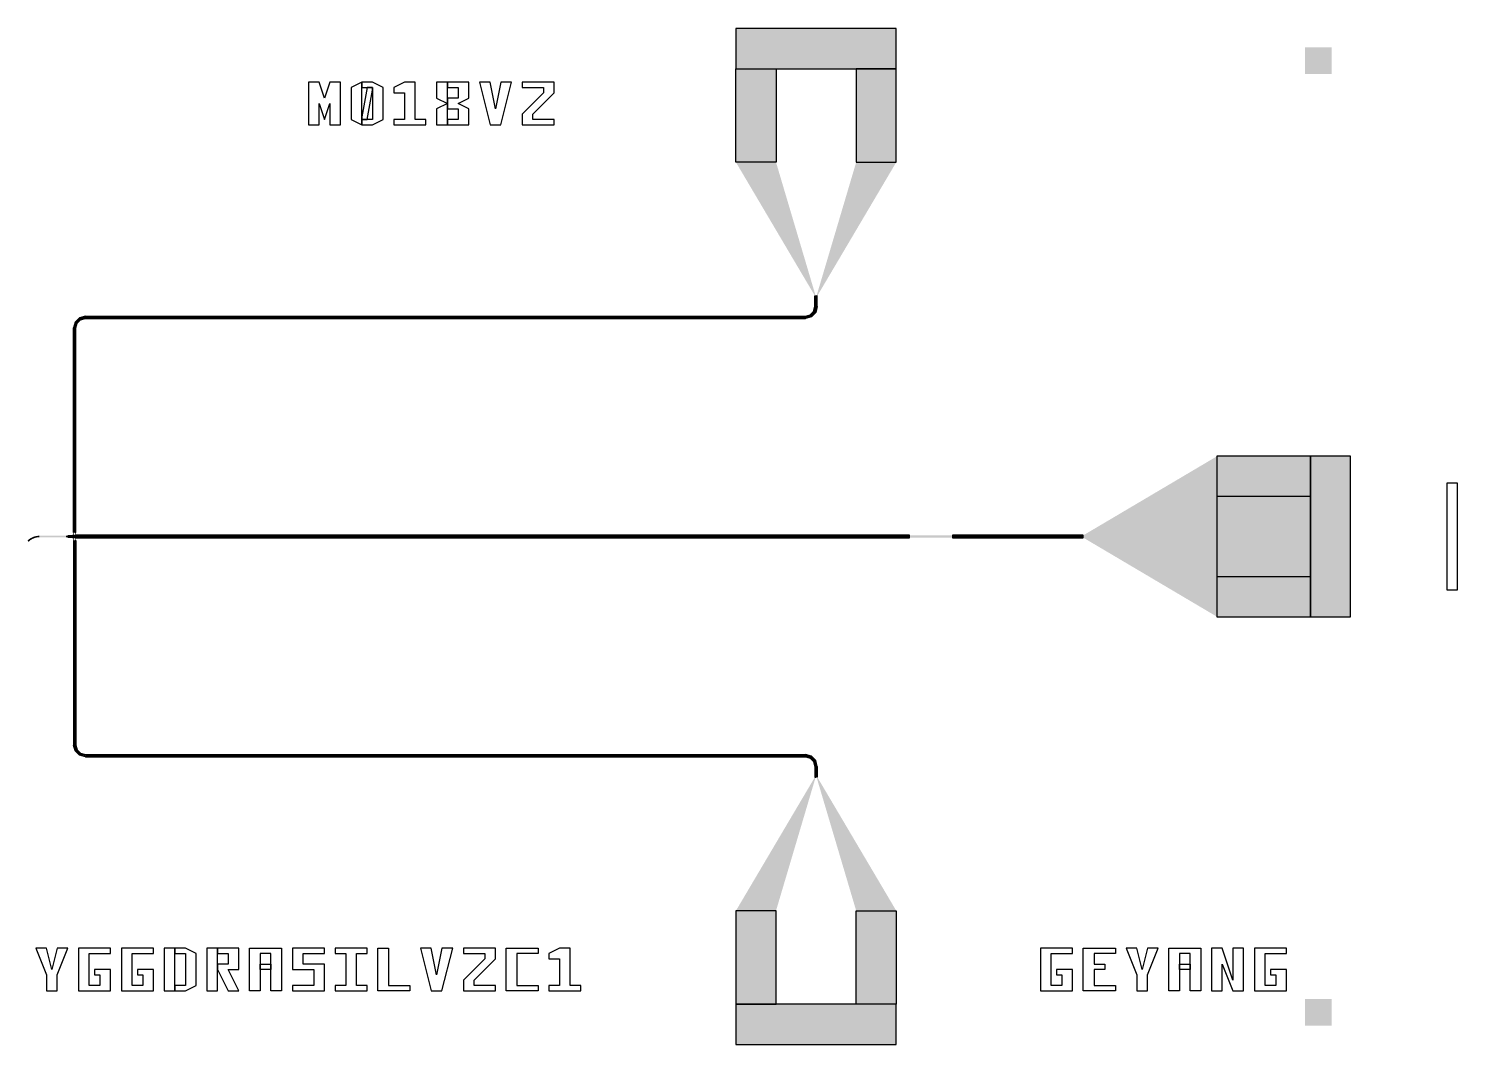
# Model space of a CAD drawing. Extents: x -18850 to 18850, y -21700 to 21700.
# Drawn here: x 1026 to 3700, y -19350 to -17450 of the extents above; entities that cross this region are included whole.
import ezdxf

# ---------------------------------------------------------------- set-up
doc = ezdxf.new("R2010")
doc.units = 0
doc.layers.add('GAP', color=1, linetype='continuous')
doc.layers.add('PIN', color=3, linetype='continuous')

# ---------------------------------------------------------------- blocks, each defined once
blk = doc.blocks.new('YGGDRASILV2C1')
for points in [[(5850, 1900), (5850, 1825), (6150, 1825), (6150, 1900), (5850, 1900)], [(5925, 1825), (5925, 1650), (5850, 1650), (5850, 1825), (5925, 1825)], [(6075, 1825), (6075, 1650), (6150, 1650), (6150, 1825), (6075, 1825)], [(5999.2, 1400), (5999.2, 1380), (5997.8, 1380), (5997.8, 1400), (5999.2, 1400)], [(6000.8, 1400), (6000.8, 1380), (6002.2, 1380), (6002.2, 1400), (6000.8, 1400)], [(6002.2, 1380), (5999.3, 1368.9), (5991.1, 1360.7), (5980, 1357.8), (5980, 1359.2), (5990.4, 1362), (5998, 1369.6), (6000.8, 1380), (6002.2, 1380)], [(5999.2, 1380), (5996.7, 1370.4), (5989.6, 1363.3), (5980, 1360.8), (5980, 1362.2), (5988.9, 1364.6), (5995.4, 1371.1), (5997.8, 1380), (5999.2, 1380)], [(4632.7, 1362.2), (4621.6, 1359.3), (4613.4, 1351.1), (4610.5, 1340), (4612, 1340), (4614.7, 1350.4), (4622.3, 1358), (4632.7, 1360.8), (4632.7, 1362.2)], [(4612, 1340), (4612, 957.5), (4610.5, 957.5), (4610.5, 1340), (4612, 1340)], [(4632.7, 1359.2), (4623.1, 1356.7), (4616, 1349.6), (4613.5, 1340), (4615, 1340), (4617.3, 1348.9), (4623.8, 1355.4), (4632.7, 1357.8), (4632.7, 1359.2)], [(4613.5, 1340), (4613.5, 957.5), (4615, 957.5), (4615, 1340), (4613.5, 1340)], [(5980, 1360.8), (4632.7, 1360.8), (4632.7, 1362.2), (5980, 1362.2), (5980, 1360.8)], [(5980, 1359.2), (4632.7, 1359.2), (4632.7, 1357.8), (5980, 1357.8), (5980, 1359.2)], [(4610.7, 953.5), (4610.7, 951.5), (4610.3, 951.5), (4610.3, 953.5), (4610.7, 953.5)], [(4610.7, 946.5), (4610.7, 948.5), (4610.3, 948.5), (4610.3, 946.5), (4610.7, 946.5)], [(4612, 560), (4612, 942.5), (4610.5, 942.5), (4610.5, 560), (4612, 560)], [(4613.5, 560), (4613.5, 942.5), (4615, 942.5), (4615, 560), (4613.5, 560)], [(4614.7, 953.5), (4614.7, 951.5), (4615.1, 951.5), (4615.1, 953.5), (4614.7, 953.5)], [(4614.7, 946.5), (4614.7, 948.5), (4615.1, 948.5), (4615.1, 946.5), (4614.7, 946.5)], [(4632.7, 537.8), (4621.6, 540.7), (4613.4, 548.9), (4610.5, 560), (4612, 560), (4614.7, 549.6), (4622.3, 542), (4632.7, 539.2), (4632.7, 537.8)], [(4632.7, 540.8), (4623.1, 543.3), (4616, 550.4), (4613.5, 560), (4615, 560), (4617.3, 551.1), (4623.8, 544.6), (4632.7, 542.2), (4632.7, 540.8)], [(5980, 540.8), (4632.7, 540.8), (4632.7, 542.2), (5980, 542.2), (5980, 540.8)], [(5980, 539.2), (4632.7, 539.2), (4632.7, 537.8), (5980, 537.8), (5980, 539.2)], [(6002.2, 520), (5999.3, 531.1), (5991.1, 539.3), (5980, 542.2), (5980, 540.8), (5990.4, 538), (5998, 530.4), (6000.8, 520), (6002.2, 520)], [(5999.2, 520), (5996.7, 529.6), (5989.6, 536.7), (5980, 539.2), (5980, 537.8), (5988.9, 535.4), (5995.4, 528.9), (5997.8, 520), (5999.2, 520)], [(5999.2, 500), (5999.2, 520), (5997.8, 520), (5997.8, 500), (5999.2, 500)], [(6000.8, 500), (6000.8, 520), (6002.2, 520), (6002.2, 500), (6000.8, 500)], [(5925, 75), (5925, 250), (5850, 250), (5850, 75), (5925, 75)], [(6075, 75), (6075, 250), (6150, 250), (6150, 75), (6075, 75)], [(6150, 0), (6150, 75), (5850, 75), (5850, 0), (6150, 0)]]:
    blk.add_lwpolyline(points)
for points in [[(5850, 1900), (5850, 1825), (6150, 1900), (6150, 1825)], [(5925, 1825), (5925, 1650), (5850, 1825), (5850, 1650)], [(6075, 1825), (6075, 1650), (6150, 1825), (6150, 1650)], [(5925, 1650), (5999.2, 1400), (5850, 1650), (5997.8, 1400)], [(6075, 1650), (6000.8, 1400), (6150, 1650), (6002.2, 1400)], [(5999.2, 1400), (5999.2, 1380), (5997.8, 1400), (5997.8, 1380)], [(6000.8, 1400), (6000.8, 1380), (6002.2, 1400), (6002.2, 1380)], [(5988.9, 1364.6), (5989.6, 1363.3), (5980, 1362.2), (5980, 1360.8)], [(5995.4, 1371.1), (5996.7, 1370.4), (5988.9, 1364.6), (5989.6, 1363.3)], [(5998, 1369.6), (5999.3, 1368.9), (5990.4, 1362), (5991.1, 1360.7)], [(5997.8, 1380), (5999.2, 1380), (5995.4, 1371.1), (5996.7, 1370.4)], [(6000.8, 1380), (6002.2, 1380), (5998, 1369.6), (5999.3, 1368.9)], [(4614.7, 1350.4), (4613.4, 1351.1), (4612, 1340), (4610.5, 1340)], [(4612, 1340), (4612, 957.5), (4610.5, 1340), (4610.5, 957.5)], [(4622.3, 1358), (4621.6, 1359.3), (4614.7, 1350.4), (4613.4, 1351.1)], [(4617.3, 1348.9), (4616, 1349.6), (4615, 1340), (4613.5, 1340)], [(4613.5, 1340), (4613.5, 957.5), (4615, 1340), (4615, 957.5)], [(4623.8, 1355.4), (4623.1, 1356.7), (4617.3, 1348.9), (4616, 1349.6)], [(4632.7, 1360.8), (4632.7, 1362.2), (4622.3, 1358), (4621.6, 1359.3)], [(4632.7, 1357.8), (4632.7, 1359.2), (4623.8, 1355.4), (4623.1, 1356.7)], [(5980, 1360.8), (4632.7, 1360.8), (5980, 1362.2), (4632.7, 1362.2)], [(5980, 1359.2), (4632.7, 1359.2), (5980, 1357.8), (4632.7, 1357.8)], [(5990.4, 1362), (5991.1, 1360.7), (5980, 1359.2), (5980, 1357.8)], [(4612, 957.5), (4610.7, 953.5), (4610.5, 957.5), (4610.3, 953.5)], [(4610.7, 953.5), (4610.7, 951.5), (4610.3, 953.5), (4610.3, 951.5)], [(4610.7, 946.5), (4610.7, 948.5), (4610.3, 946.5), (4610.3, 948.5)], [(4612, 942.5), (4610.7, 946.5), (4610.5, 942.5), (4610.3, 946.5)], [(4612, 560), (4612, 942.5), (4610.5, 560), (4610.5, 942.5)], [(4613.5, 957.5), (4614.7, 953.5), (4615, 957.5), (4615.1, 953.5)], [(4613.5, 942.5), (4614.7, 946.5), (4615, 942.5), (4615.1, 946.5)], [(4613.5, 560), (4613.5, 942.5), (4615, 560), (4615, 942.5)], [(4614.7, 953.5), (4614.7, 951.5), (4615.1, 953.5), (4615.1, 951.5)], [(4614.7, 946.5), (4614.7, 948.5), (4615.1, 946.5), (4615.1, 948.5)], [(4614.7, 549.6), (4613.4, 548.9), (4612, 560), (4610.5, 560)], [(4622.3, 542), (4621.6, 540.7), (4614.7, 549.6), (4613.4, 548.9)], [(4617.3, 551.1), (4616, 550.4), (4615, 560), (4613.5, 560)], [(4623.8, 544.6), (4623.1, 543.3), (4617.3, 551.1), (4616, 550.4)], [(4632.7, 539.2), (4632.7, 537.8), (4622.3, 542), (4621.6, 540.7)], [(4632.7, 542.2), (4632.7, 540.8), (4623.8, 544.6), (4623.1, 543.3)], [(5980, 540.8), (4632.7, 540.8), (5980, 542.2), (4632.7, 542.2)], [(5980, 539.2), (4632.7, 539.2), (5980, 537.8), (4632.7, 537.8)], [(5990.4, 538), (5991.1, 539.3), (5980, 540.8), (5980, 542.2)], [(5988.9, 535.4), (5989.6, 536.7), (5980, 537.8), (5980, 539.2)], [(5995.4, 528.9), (5996.7, 529.6), (5988.9, 535.4), (5989.6, 536.7)], [(5998, 530.4), (5999.3, 531.1), (5990.4, 538), (5991.1, 539.3)], [(5997.8, 520), (5999.2, 520), (5995.4, 528.9), (5996.7, 529.6)], [(5999.2, 500), (5999.2, 520), (5997.8, 500), (5997.8, 520)], [(6000.8, 520), (6002.2, 520), (5998, 530.4), (5999.3, 531.1)], [(6000.8, 500), (6000.8, 520), (6002.2, 500), (6002.2, 520)], [(5925, 250), (5999.2, 500), (5850, 250), (5997.8, 500)], [(6075, 250), (6000.8, 500), (6150, 250), (6002.2, 500)], [(5925, 75), (5925, 250), (5850, 75), (5850, 250)], [(6075, 75), (6075, 250), (6150, 75), (6150, 250)], [(6150, 0), (6150, 75), (5850, 0), (5850, 75)]]:
    blk.add_solid(points)
at = {"layer": 'gap'}
blk.add_lwpolyline([(7200, 850), (7200, 1050), (7180, 1050), (7180, 850), (7200, 850)], dxfattribs=at)
for points in [[(6965, 1865), (6965, 1840), (6915, 1865), (6915, 1840)], [(6965, 1865), (6940, 1865), (6965, 1815), (6940, 1815)], [(6965, 1815), (6940, 1815), (6965, 1865), (6940, 1865)], [(6915, 1815), (6915, 1840), (6965, 1815), (6965, 1840)], [(6915, 85), (6940, 85), (6915, 35), (6940, 35)], [(6965, 35), (6940, 35), (6965, 85), (6940, 85)], [(6965, 35), (6965, 60), (6915, 35), (6915, 60)], [(6915, 35), (6915, 60), (6965, 35), (6965, 60)]]:
    blk.add_solid(points, dxfattribs=at)
blk = doc.blocks.new('YGGDRASILV2C1GAP')
for points in [[(6925, 1100), (6750, 1100), (6750, 800), (6925, 800), (6925, 1100)], [(7000, 1100), (6925, 1100), (6925, 800), (7000, 800), (7000, 1100)], [(4609.6, 951.5), (4599.6, 951.5), (4599.6, 948.5), (4609.6, 948.5), (4609.6, 951.5)], [(4615.1, 951.5), (4610.6, 951.5), (4610.6, 948.5), (4615.1, 948.5), (4615.1, 951.5)], [(6175, 952.2), (4616.1, 952.2), (4616.1, 947.8), (6175, 947.8), (6175, 952.2)], [(6500, 952.2), (6255, 952.2), (6255, 947.8), (6500, 947.8), (6500, 952.2)]]:
    blk.add_lwpolyline(points)
for points in [[(6750, 950), (6500, 950), (6750, 1100), (6500, 952.2)], [(6925, 1100), (6750, 1100), (6925, 800), (6750, 800)], [(7000, 1100), (6925, 1100), (7000, 800), (6925, 800)], [(4528.1, 945.5), (4528.1, 945.5), (4524.4, 942.3)], [(4529.8, 943.1), (4528.1, 945.5), (4526.4, 940.2), (4524.4, 942.3)], [(4529.8, 943.1), (4529.8, 943.1), (4526.4, 940.2)], [(4532.3, 948), (4532.3, 948), (4528.1, 945.5)], [(4533.7, 945.4), (4532.3, 948), (4529.8, 943.1), (4528.1, 945.5)], [(4533.7, 945.4), (4533.7, 945.4), (4529.8, 943.1)], [(4536.9, 949.9), (4536.9, 949.9), (4532.3, 948)], [(4537.8, 947.1), (4536.9, 949.9), (4533.7, 945.4), (4532.3, 948)], [(4537.8, 947.1), (4537.8, 947.1), (4533.7, 945.4)], [(4541.7, 951.1), (4541.7, 951.1), (4536.9, 949.9)], [(4542.1, 948.2), (4541.7, 951.1), (4537.8, 947.1), (4536.9, 949.9)], [(4542.1, 948.2), (4542.1, 948.2), (4537.8, 947.1)], [(4546.6, 951.5), (4546.6, 951.5), (4541.7, 951.1)], [(4546.6, 948.5), (4546.6, 951.5), (4542.1, 948.2), (4541.7, 951.1)], [(4546.6, 948.5), (4546.6, 948.5), (4542.1, 948.2)], [(4596.6, 951.5), (4546.6, 951.5), (4596.6, 948.5), (4546.6, 948.5)], [(4599.6, 950), (4596.6, 950), (4599.6, 951.5), (4596.6, 951.5)], [(4599.6, 950), (4596.6, 950), (4599.6, 948.5), (4596.6, 948.5)], [(4609.6, 951.5), (4599.6, 951.5), (4609.6, 948.5), (4599.6, 948.5)], [(4610.6, 950), (4609.6, 950), (4610.6, 951.5), (4609.6, 951.5)], [(4610.6, 950), (4609.6, 950), (4610.6, 948.5), (4609.6, 948.5)], [(4615.1, 951.5), (4610.6, 951.5), (4615.1, 948.5), (4610.6, 948.5)], [(4616.1, 950), (4615.1, 950), (4616.1, 952.2), (4615.1, 951.5)], [(4616.1, 950), (4615.1, 950), (4616.1, 947.8), (4615.1, 948.5)], [(6175, 952.2), (4616.1, 952.2), (6175, 947.8), (4616.1, 947.8)], [(6255, 950), (6175, 950), (6255, 952.2), (6175, 952.2)], [(6255, 950), (6175, 950), (6255, 947.8), (6175, 947.8)], [(6500, 952.2), (6255, 952.2), (6500, 947.8), (6255, 947.8)], [(6750, 950), (6500, 950), (6750, 800), (6500, 947.8)]]:
    blk.add_solid(points)
at = {"layer": 'gap'}
for points in [[(5050, 1720), (5070, 1720), (5070, 1760), (5080, 1730), (5090, 1760), (5090, 1720), (5110, 1720), (5110, 1800), (5090, 1800), (5080, 1770), (5070, 1800), (5050, 1800), (5050, 1720), (5050, 1720)], [(5130, 1730), (5150, 1720), (5150, 1800), (5130, 1790), (5130, 1730)], [(5150, 1720), (5170, 1720), (5190, 1730), (5190, 1790), (5170, 1800), (5150, 1800), (5150, 1790), (5170, 1790), (5170, 1730), (5150, 1730), (5150, 1720)], [(5210, 1720), (5270, 1720), (5270, 1730), (5250, 1730), (5250, 1800), (5230, 1800), (5210, 1790), (5210, 1780), (5230, 1780), (5230, 1730), (5210, 1730), (5210, 1720), (5210, 1720)], [(5290, 1720), (5310, 1720), (5310, 1800), (5290, 1800), (5290, 1770), (5310, 1760), (5290, 1750), (5290, 1720)], [(5310, 1720), (5350, 1720), (5350, 1750), (5330, 1760), (5350, 1770), (5350, 1800), (5310, 1800), (5310, 1790), (5330, 1790), (5330, 1770), (5310, 1770), (5310, 1750), (5330, 1750), (5330, 1730), (5310, 1730), (5310, 1720)], [(5390, 1720), (5410, 1720), (5430, 1800), (5410, 1800), (5400, 1750), (5390, 1800), (5370, 1800), (5390, 1720), (5390, 1720)], [(5450, 1720), (5510, 1720), (5510, 1730), (5470, 1730), (5470, 1740), (5510, 1780), (5510, 1800), (5450, 1800), (5450, 1790), (5490, 1790), (5490, 1780), (5450, 1740), (5450, 1720), (5450, 1720)], [(5150, 1730), (5160, 1730), (5170, 1785), (5170, 1790), (5160, 1790), (5150, 1735), (5150, 1730)], [(4560, 100), (4580, 100), (4580, 130), (4600, 180), (4580, 180), (4570, 140), (4560, 180), (4540, 180), (4560, 130), (4560, 100), (4560, 100)], [(4620, 100), (4680, 100), (4680, 140), (4650, 140), (4650, 130), (4660, 130), (4660, 110), (4640, 110), (4640, 170), (4680, 170), (4680, 180), (4620, 180), (4620, 100), (4620, 100)], [(4700, 100), (4760, 100), (4760, 140), (4730, 140), (4730, 130), (4740, 130), (4740, 110), (4720, 110), (4720, 170), (4760, 170), (4760, 180), (4700, 180), (4700, 100), (4700, 100)], [(4780, 100), (4800, 100), (4800, 180), (4780, 180), (4780, 100)], [(4800, 100), (4820, 100), (4840, 110), (4840, 170), (4820, 180), (4800, 180), (4800, 170), (4820, 170), (4820, 110), (4800, 110), (4800, 100)], [(4860, 100), (4880, 100), (4880, 180), (4860, 180), (4860, 100)], [(4880, 140), (4900, 100), (4920, 100), (4900, 140), (4920, 140), (4920, 180), (4880, 180), (4880, 170), (4900, 170), (4900, 150), (4880, 150), (4880, 140)], [(4940, 100), (4940, 180), (5000, 180), (5000, 100), (4980, 100), (4980, 170), (4960, 170), (4960, 100), (4940, 100)], [(5020, 100), (5080, 100), (5080, 150), (5040, 150), (5040, 170), (5080, 170), (5080, 180), (5020, 180), (5020, 140), (5060, 140), (5060, 110), (5020, 110), (5020, 100), (5020, 100)], [(5100, 100), (5160, 100), (5160, 110), (5140, 110), (5140, 170), (5160, 170), (5160, 180), (5100, 180), (5100, 170), (5120, 170), (5120, 110), (5100, 110), (5100, 100), (5100, 100)], [(5180, 100), (5180, 180), (5200, 180), (5200, 110), (5240, 110), (5240, 100), (5180, 100), (5180, 100)], [(5280, 100), (5300, 100), (5320, 180), (5300, 180), (5290, 130), (5280, 180), (5260, 180), (5280, 100), (5280, 100)], [(5340, 100), (5400, 100), (5400, 110), (5360, 110), (5360, 120), (5400, 160), (5400, 180), (5340, 180), (5340, 170), (5380, 170), (5380, 160), (5340, 120), (5340, 100), (5340, 100)], [(5420, 100), (5420, 180), (5480, 180), (5480, 170), (5440, 170), (5440, 110), (5480, 110), (5480, 100), (5420, 100), (5420, 100)], [(5500, 100), (5560, 100), (5560, 110), (5540, 110), (5540, 180), (5520, 180), (5500, 170), (5500, 160), (5520, 160), (5520, 110), (5500, 110), (5500, 100), (5500, 100)], [(6420, 100), (6480, 100), (6480, 140), (6450, 140), (6450, 130), (6460, 130), (6460, 110), (6440, 110), (6440, 170), (6480, 170), (6480, 180), (6420, 180), (6420, 100), (6420, 100)], [(6500, 100), (6500, 180), (6560, 180), (6560, 170), (6520, 170), (6520, 150), (6540, 150), (6540, 140), (6520, 140), (6520, 110), (6560, 110), (6560, 100), (6500, 100), (6500, 100)], [(6600, 100), (6620, 100), (6620, 130), (6640, 180), (6620, 180), (6610, 140), (6600, 180), (6580, 180), (6600, 130), (6600, 100), (6600, 100)], [(6660, 100), (6660, 180), (6720, 180), (6720, 100), (6700, 100), (6700, 170), (6680, 170), (6680, 100), (6660, 100)], [(6740, 100), (6760, 100), (6760, 150), (6780, 100), (6800, 100), (6800, 180), (6780, 180), (6780, 120), (6760, 180), (6740, 180), (6740, 100), (6740, 100)], [(6820, 100), (6880, 100), (6880, 140), (6850, 140), (6850, 130), (6860, 130), (6860, 110), (6840, 110), (6840, 170), (6880, 170), (6880, 180), (6820, 180), (6820, 100), (6820, 100)], [(4960, 140), (4960, 150), (4980, 150), (4980, 140), (4960, 140)], [(6680, 140), (6680, 150), (6700, 150), (6700, 140), (6680, 140)]]:
    blk.add_lwpolyline(points, dxfattribs=at)
blk = doc.blocks.new('YGGDRASILV2C1PIN')
for points in [[(6925, 1025), (6750, 1025), (6750, 875), (6925, 875), (6925, 1025)], [(4609.6, 950.8), (4599.6, 950.8), (4599.6, 949.2), (4609.6, 949.2), (4609.6, 950.8)], [(4615.1, 950.8), (4610.6, 950.8), (4610.6, 949.2), (4615.1, 949.2), (4615.1, 950.8)], [(6175, 950.8), (4616.1, 950.8), (4616.1, 949.2), (6175, 949.2), (6175, 950.8)], [(6500, 950.8), (6255, 950.8), (6255, 949.2), (6500, 949.2), (6500, 950.8)]]:
    blk.add_lwpolyline(points)
for points in [[(6750, 950), (6500, 950), (6750, 1025), (6500, 950.8)], [(6925, 1025), (6750, 1025), (6925, 875), (6750, 875)], [(4528.8, 944.5), (4528.4, 945.1), (4525.2, 941.4), (4524.7, 941.9)], [(4529.5, 943.5), (4529.1, 944.1), (4526.1, 940.5), (4525.6, 941)], [(4532.9, 947), (4532.5, 947.6), (4528.8, 944.5), (4528.4, 945.1)], [(4533.4, 945.9), (4533.1, 946.5), (4529.5, 943.5), (4529.1, 944.1)], [(4537.3, 948.8), (4537, 949.5), (4532.9, 947), (4532.5, 947.6)], [(4537.6, 947.6), (4537.4, 948.3), (4533.4, 945.9), (4533.1, 946.5)], [(4541.9, 949.9), (4541.8, 950.6), (4537.3, 948.8), (4537, 949.5)], [(4542.1, 948.7), (4542, 949.4), (4537.6, 947.6), (4537.4, 948.3)], [(4546.6, 950.2), (4546.6, 951), (4541.9, 949.9), (4541.8, 950.6)], [(4546.6, 949), (4546.6, 949.8), (4542.1, 948.7), (4542, 949.4)], [(4596.6, 950.2), (4546.6, 950.2), (4596.6, 951), (4546.6, 951)], [(4596.6, 949.8), (4546.6, 949.8), (4596.6, 949), (4546.6, 949)], [(4599.6, 950), (4596.6, 950), (4599.6, 950.8), (4596.6, 951)], [(4599.6, 950), (4596.6, 950), (4599.6, 949.2), (4596.6, 949)], [(4609.6, 950.8), (4599.6, 950.8), (4609.6, 949.2), (4599.6, 949.2)], [(4610.6, 950), (4609.6, 950), (4610.6, 950.8), (4609.6, 950.8)], [(4610.6, 950), (4609.6, 950), (4610.6, 949.2), (4609.6, 949.2)], [(4615.1, 950.8), (4610.6, 950.8), (4615.1, 949.2), (4610.6, 949.2)], [(4616.1, 950), (4615.1, 950), (4616.1, 950.8), (4615.1, 950.8)], [(4616.1, 950), (4615.1, 950), (4616.1, 949.2), (4615.1, 949.2)], [(6175, 950.8), (4616.1, 950.8), (6175, 949.2), (4616.1, 949.2)], [(6255, 950), (6175, 950), (6255, 950.8), (6175, 950.8)], [(6255, 950), (6175, 950), (6255, 949.2), (6175, 949.2)], [(6500, 950.8), (6255, 950.8), (6500, 949.2), (6255, 949.2)], [(6750, 950), (6500, 950), (6750, 875), (6500, 949.2)]]:
    blk.add_solid(points)

msp = doc.modelspace()

# ---------------------------------------------------------------- block references
msp.add_blockref('YGGDRASILV2C1', (-3500, -19350))
at = {"layer": 'gap'}
msp.add_blockref('YGGDRASILV2C1gap', (-3500, -19350), dxfattribs=at)
at = {"layer": 'pin'}
msp.add_blockref('YGGDRASILV2C1pin', (-3500, -19350), dxfattribs=at)

doc.saveas('drawing.dxf')
